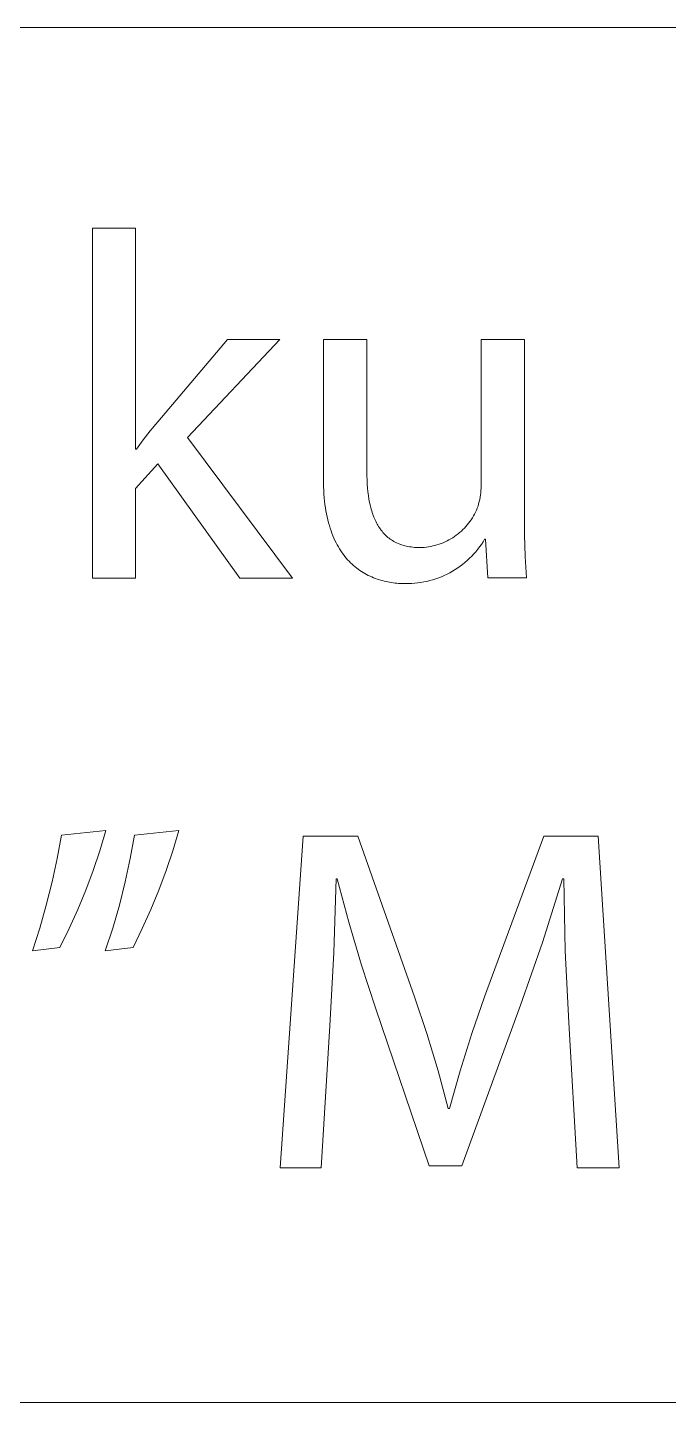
# Model space of a CAD drawing. Header units: millimetres. Extents: x -1480 to 5249, y -840 to 3860.
# Drawn here: x 3816 to 3903.7, y -840.3 to -652.3 of the extents above; entities that cross this region are included whole.
import ezdxf

# ---------------------------------------------------------------- set-up
doc = ezdxf.new("R2010")
doc.units = ezdxf.units.MM
doc.header["$MEASUREMENT"] = 0
doc.layers.add('Domyślny', color=7, linetype='Continuous', true_color=0x000000)

msp = doc.modelspace()

# ---------------------------------------------------------------- linework, layer by layer
at = {"layer": 'Domyślny', "color": 18, "lineweight": 15, "true_color": 0x000000}
for p, q in [((2706.18, -652.33), (5242.51, -652.33)), ((3824.93, -727.61), (3824.93, -679.78)), ((3824.93, -679.78), (3830.8, -679.78)), ((3830.8, -679.78), (3830.8, -709.98)), ((3833.85, -706.26), (3843.39, -695.01)), ((3850.54, -695.01), (3837.95, -708.41)), ((3843.39, -695.01), (3850.54, -695.01)), ((3856.52, -714.09), (3856.52, -695)), ((3856.52, -695), (3862.46, -695)), ((3862.46, -695), (3862.46, -713.06)), ((3878.08, -715.01), (3878.08, -695)), ((3878.08, -695), (3884.01, -695)), ((3884.01, -695), (3884.01, -718.73)), ((3832.84, -707.47), (3833.85, -706.26)), ((3830.94, -709.98), (3831.87, -708.71)), ((3831.87, -708.71), (3832.84, -707.47)), ((3837.95, -708.41), (3852.29, -727.61)), ((3830.8, -709.98), (3830.94, -709.98)), ((3833.85, -712), (3830.8, -715.36)), ((3845.1, -727.61), (3833.85, -712)), ((3856.54, -715.14), (3856.52, -714.09)), ((3862.46, -713.06), (3862.47, -713.64)), ((3862.47, -713.64), (3862.48, -714.2)), ((3862.48, -714.2), (3862.51, -714.75)), ((3830.8, -715.36), (3830.8, -727.61)), ((3856.56, -715.64), (3856.54, -715.14)), ((3856.59, -716.14), (3856.56, -715.64)), ((3856.63, -716.62), (3856.59, -716.14)), ((3862.51, -714.75), (3862.55, -715.28)), ((3862.55, -715.28), (3862.6, -715.81)), ((3862.6, -715.81), (3862.67, -716.32)), ((3862.67, -716.32), (3862.75, -716.81)), ((3877.95, -716.56), (3877.99, -716.25)), ((3877.99, -716.25), (3878.03, -715.94)), ((3878.03, -715.94), (3878.06, -715.63)), ((3878.06, -715.63), (3878.07, -715.32)), ((3878.07, -715.32), (3878.08, -715.01)), ((3856.68, -717.08), (3856.63, -716.62)), ((3856.73, -717.54), (3856.68, -717.08)), ((3856.8, -717.99), (3856.73, -717.54)), ((3856.87, -718.42), (3856.8, -717.99)), ((3862.75, -716.81), (3862.84, -717.29)), ((3862.84, -717.29), (3862.94, -717.76)), ((3862.94, -717.76), (3863, -717.98)), ((3863, -717.98), (3863.06, -718.21)), ((3863.06, -718.21), (3863.12, -718.43)), ((3877.44, -718.33), (3877.56, -718.06)), ((3877.56, -718.06), (3877.66, -717.76)), ((3877.66, -717.76), (3877.75, -717.47)), ((3877.75, -717.47), (3877.82, -717.16)), ((3877.82, -717.16), (3877.89, -716.86)), ((3877.89, -716.86), (3877.95, -716.56)), ((3856.94, -718.84), (3856.87, -718.42)), ((3857.03, -719.25), (3856.94, -718.84)), ((3857.12, -719.65), (3857.03, -719.25)), ((3857.22, -720.04), (3857.12, -719.65)), ((3857.33, -720.42), (3857.22, -720.04)), ((3863.12, -718.43), (3863.19, -718.64)), ((3863.19, -718.64), (3863.26, -718.85)), ((3863.26, -718.85), (3863.34, -719.06)), ((3863.34, -719.06), (3863.42, -719.27)), ((3863.42, -719.27), (3863.5, -719.46)), ((3863.5, -719.46), (3863.59, -719.66)), ((3863.59, -719.66), (3863.68, -719.85)), ((3863.68, -719.85), (3863.77, -720.04)), ((3863.77, -720.04), (3863.87, -720.22)), ((3876.2, -720.34), (3876.38, -720.11)), ((3876.38, -720.11), (3876.56, -719.87)), ((3876.56, -719.87), (3876.73, -719.63)), ((3876.73, -719.63), (3876.89, -719.38)), ((3876.89, -719.38), (3877.04, -719.12)), ((3877.04, -719.12), (3877.18, -718.86)), ((3877.18, -718.86), (3877.32, -718.6)), ((3877.32, -718.6), (3877.44, -718.33)), ((3884.01, -718.73), (3884.03, -721.69)), ((3857.44, -720.79), (3857.33, -720.42)), ((3857.56, -721.14), (3857.44, -720.79)), ((3857.69, -721.49), (3857.56, -721.14)), ((3857.82, -721.83), (3857.69, -721.49)), ((3857.96, -722.15), (3857.82, -721.83)), ((3863.87, -720.22), (3863.97, -720.39)), ((3863.97, -720.39), (3864.07, -720.57)), ((3864.07, -720.57), (3864.18, -720.74)), ((3864.18, -720.74), (3864.29, -720.9)), ((3864.29, -720.9), (3864.41, -721.06)), ((3864.41, -721.06), (3864.53, -721.21)), ((3864.53, -721.21), (3864.66, -721.36)), ((3864.66, -721.36), (3864.79, -721.51)), ((3864.79, -721.51), (3864.92, -721.65)), ((3864.92, -721.65), (3865.06, -721.78)), ((3865.06, -721.78), (3865.2, -721.91)), ((3865.2, -721.91), (3865.35, -722.04)), ((3874.2, -722.09), (3874.45, -721.93)), ((3874.45, -721.93), (3874.69, -721.75)), ((3874.69, -721.75), (3874.93, -721.58)), ((3874.93, -721.58), (3875.15, -721.39)), ((3875.15, -721.39), (3875.38, -721.19)), ((3875.38, -721.19), (3875.59, -720.99)), ((3875.59, -720.99), (3875.8, -720.78)), ((3875.8, -720.78), (3876, -720.56)), ((3876, -720.56), (3876.2, -720.34)), ((3884.03, -721.69), (3884.12, -724.65)), ((3858.1, -722.47), (3857.96, -722.15)), ((3858.25, -722.77), (3858.1, -722.47)), ((3858.41, -723.07), (3858.25, -722.77)), ((3858.57, -723.35), (3858.41, -723.07)), ((3858.73, -723.63), (3858.57, -723.35)), ((3858.91, -723.9), (3858.73, -723.63)), ((3865.35, -722.04), (3865.5, -722.16)), ((3865.5, -722.16), (3865.65, -722.28)), ((3865.65, -722.28), (3865.81, -722.39)), ((3865.81, -722.39), (3865.98, -722.49)), ((3865.98, -722.49), (3866.14, -722.59)), ((3866.14, -722.59), (3866.32, -722.68)), ((3866.32, -722.68), (3866.49, -722.77)), ((3866.49, -722.77), (3866.67, -722.86)), ((3866.67, -722.86), (3866.86, -722.94)), ((3866.86, -722.94), (3867.05, -723.01)), ((3867.05, -723.01), (3867.25, -723.08)), ((3867.25, -723.08), (3867.45, -723.14)), ((3867.45, -723.14), (3867.65, -723.19)), ((3867.65, -723.19), (3867.86, -723.24)), ((3867.86, -723.24), (3868.08, -723.29)), ((3868.08, -723.29), (3868.3, -723.33)), ((3868.3, -723.33), (3868.52, -723.36)), ((3868.52, -723.36), (3868.75, -723.39)), ((3868.75, -723.39), (3868.99, -723.41)), ((3868.99, -723.41), (3869.22, -723.42)), ((3869.22, -723.42), (3869.47, -723.43)), ((3869.47, -723.43), (3869.72, -723.44)), ((3869.72, -723.44), (3870.01, -723.43)), ((3870.01, -723.43), (3870.31, -723.41)), ((3870.31, -723.41), (3870.61, -723.38)), ((3870.61, -723.38), (3870.9, -723.33)), ((3870.9, -723.33), (3871.19, -723.28)), ((3871.19, -723.28), (3871.48, -723.22)), ((3871.48, -723.22), (3871.77, -723.15)), ((3871.77, -723.15), (3872.05, -723.07)), ((3872.05, -723.07), (3872.34, -722.98)), ((3872.34, -722.98), (3872.61, -722.88)), ((3872.61, -722.88), (3872.89, -722.77)), ((3872.89, -722.77), (3873.16, -722.66)), ((3873.16, -722.66), (3873.43, -722.53)), ((3873.43, -722.53), (3873.69, -722.39)), ((3873.69, -722.39), (3873.95, -722.24)), ((3873.95, -722.24), (3874.2, -722.09)), ((3877.62, -723.67), (3877.36, -724)), ((3877.88, -723.34), (3877.62, -723.67)), ((3878.12, -723), (3877.88, -723.34)), ((3878.35, -722.65), (3878.12, -723)), ((3878.57, -722.29), (3878.35, -722.65)), ((3878.7, -722.29), (3878.57, -722.29)), ((3879.02, -727.6), (3878.7, -722.29)), ((3859.08, -724.15), (3858.91, -723.9)), ((3859.26, -724.4), (3859.08, -724.15)), ((3859.45, -724.64), (3859.26, -724.4)), ((3859.64, -724.87), (3859.45, -724.64)), ((3859.83, -725.1), (3859.64, -724.87)), ((3860.03, -725.31), (3859.83, -725.1)), ((3860.23, -725.51), (3860.03, -725.31)), ((3860.44, -725.71), (3860.23, -725.51)), ((3860.64, -725.9), (3860.44, -725.71)), ((3875.55, -725.74), (3875.22, -725.99)), ((3875.88, -725.47), (3875.55, -725.74)), ((3876.19, -725.2), (3875.88, -725.47)), ((3876.5, -724.91), (3876.19, -725.2)), ((3876.8, -724.62), (3876.5, -724.91)), ((3877.08, -724.31), (3876.8, -724.62)), ((3877.36, -724), (3877.08, -724.31)), ((3884.12, -724.65), (3884.28, -727.6)), ((3830.8, -727.61), (3824.93, -727.61)), ((3852.29, -727.61), (3845.1, -727.61)), ((3860.86, -726.08), (3860.64, -725.9)), ((3861.07, -726.25), (3860.86, -726.08)), ((3861.29, -726.41), (3861.07, -726.25)), ((3861.51, -726.57), (3861.29, -726.41)), ((3861.74, -726.72), (3861.51, -726.57)), ((3861.97, -726.86), (3861.74, -726.72)), ((3862.2, -727), (3861.97, -726.86)), ((3862.43, -727.12), (3862.2, -727)), ((3862.66, -727.24), (3862.43, -727.12)), ((3862.9, -727.36), (3862.66, -727.24)), ((3863.14, -727.46), (3862.9, -727.36)), ((3863.37, -727.56), (3863.14, -727.46)), ((3863.62, -727.66), (3863.37, -727.56)), ((3872.28, -727.58), (3871.89, -727.72)), ((3872.67, -727.42), (3872.28, -727.58)), ((3873.05, -727.26), (3872.67, -727.42)), ((3873.43, -727.08), (3873.05, -727.26)), ((3873.8, -726.88), (3873.43, -727.08)), ((3874.17, -726.68), (3873.8, -726.88)), ((3874.53, -726.46), (3874.17, -726.68)), ((3874.88, -726.23), (3874.53, -726.46)), ((3875.22, -725.99), (3874.88, -726.23)), ((3884.28, -727.6), (3879.02, -727.6)), ((3863.86, -727.74), (3863.62, -727.66)), ((3864.1, -727.82), (3863.86, -727.74)), ((3864.34, -727.9), (3864.1, -727.82)), ((3864.59, -727.96), (3864.34, -727.9)), ((3864.83, -728.03), (3864.59, -727.96)), ((3865.08, -728.08), (3864.83, -728.03)), ((3865.33, -728.13), (3865.08, -728.08)), ((3865.57, -728.18), (3865.33, -728.13)), ((3865.82, -728.22), (3865.57, -728.18)), ((3866.07, -728.26), (3865.82, -728.22)), ((3866.31, -728.29), (3866.07, -728.26)), ((3866.56, -728.31), (3866.31, -728.29)), ((3866.8, -728.33), (3866.56, -728.31)), ((3867.05, -728.35), (3866.8, -728.33)), ((3867.29, -728.36), (3867.05, -728.35)), ((3867.53, -728.36), (3867.29, -728.36)), ((3867.77, -728.36), (3867.53, -728.36)), ((3868.19, -728.36), (3867.77, -728.36)), ((3868.61, -728.35), (3868.19, -728.36)), ((3869.02, -728.32), (3868.61, -728.35)), ((3869.44, -728.27), (3869.02, -728.32)), ((3869.86, -728.22), (3869.44, -728.27)), ((3870.27, -728.14), (3869.86, -728.22)), ((3870.68, -728.06), (3870.27, -728.14)), ((3871.08, -727.96), (3870.68, -728.06)), ((3871.49, -727.85), (3871.08, -727.96)), ((3871.89, -727.72), (3871.49, -727.85)), ((3820.12, -765.96), (3820.71, -762.75)), ((3820.71, -762.75), (3826.76, -762.14)), ((3826.76, -762.14), (3825.95, -764.89)), ((3830.08, -765.96), (3830.66, -762.75)), ((3830.66, -762.75), (3836.73, -762.14)), ((3836.73, -762.14), (3835.91, -764.89)), ((3850.6, -808.27), (3853.76, -762.88)), ((3853.76, -762.88), (3861.24, -762.88)), ((3861.24, -762.88), (3868.99, -784.86)), ((3878.56, -784.86), (3886.65, -762.88)), ((3886.65, -762.88), (3894.11, -762.88)), ((3894.11, -762.88), (3896.95, -808.27)), ((3825.95, -764.89), (3825.04, -767.61)), ((3835.91, -764.89), (3835.01, -767.6)), ((3819.42, -769.15), (3820.12, -765.96)), ((3829.4, -769.15), (3830.08, -765.96)), ((3825.04, -767.61), (3824.04, -770.29)), ((3835.01, -767.6), (3834.01, -770.29)), ((3858.28, -768.75), (3857.93, -778.79)), ((3858.42, -768.75), (3858.28, -768.75)), ((3859.99, -774.68), (3858.42, -768.75)), ((3889.2, -768.75), (3886.48, -777.43)), ((3889.4, -768.75), (3889.2, -768.75)), ((3889.59, -778.56), (3889.4, -768.75)), ((3818.62, -772.32), (3819.42, -769.15)), ((3824.04, -770.29), (3822.94, -772.94)), ((3828.61, -772.32), (3829.4, -769.15)), ((3834.01, -770.29), (3832.92, -772.94)), ((3817.72, -775.46), (3818.62, -772.32)), ((3827.7, -775.46), (3828.61, -772.32)), ((3822.94, -772.94), (3821.76, -775.55)), ((3832.92, -772.94), (3831.74, -775.55)), ((3816.72, -778.56), (3817.72, -775.46)), ((3821.76, -775.55), (3820.49, -778.12)), ((3826.69, -778.56), (3827.7, -775.46)), ((3831.74, -775.55), (3830.48, -778.12)), ((3861.74, -780.56), (3859.99, -774.68)), ((3820.49, -778.12), (3816.72, -778.56)), ((3830.48, -778.12), (3826.69, -778.56)), ((3886.48, -777.43), (3883.46, -786)), ((3857.93, -778.79), (3857.41, -788.83)), ((3890.07, -788.36), (3889.59, -778.56)), ((3863.66, -786.38), (3861.74, -780.56)), ((3868.99, -784.86), (3870.67, -789.9)), ((3876.8, -789.9), (3878.56, -784.86)), ((3870.98, -808), (3863.66, -786.38)), ((3883.46, -786), (3875.47, -808)), ((3857.41, -788.83), (3856.2, -808.27)), ((3891.22, -808.27), (3890.07, -788.36)), ((3870.67, -789.9), (3872.2, -794.99)), ((3875.2, -794.98), (3876.8, -789.9)), ((3872.2, -794.99), (3873.58, -800.12)), ((3873.76, -800.12), (3875.2, -794.98)), ((3873.58, -800.12), (3873.76, -800.12)), ((3856.2, -808.27), (3850.6, -808.27)), ((3875.47, -808), (3870.98, -808)), ((3896.95, -808.27), (3891.22, -808.27)), ((5242.52, -840.34), (-1479.51, -840.34)), ((5242.52, -840.34), (2706.18, -840.34))]:
    msp.add_line(p, q, dxfattribs=at)

doc.saveas('drawing.dxf')
